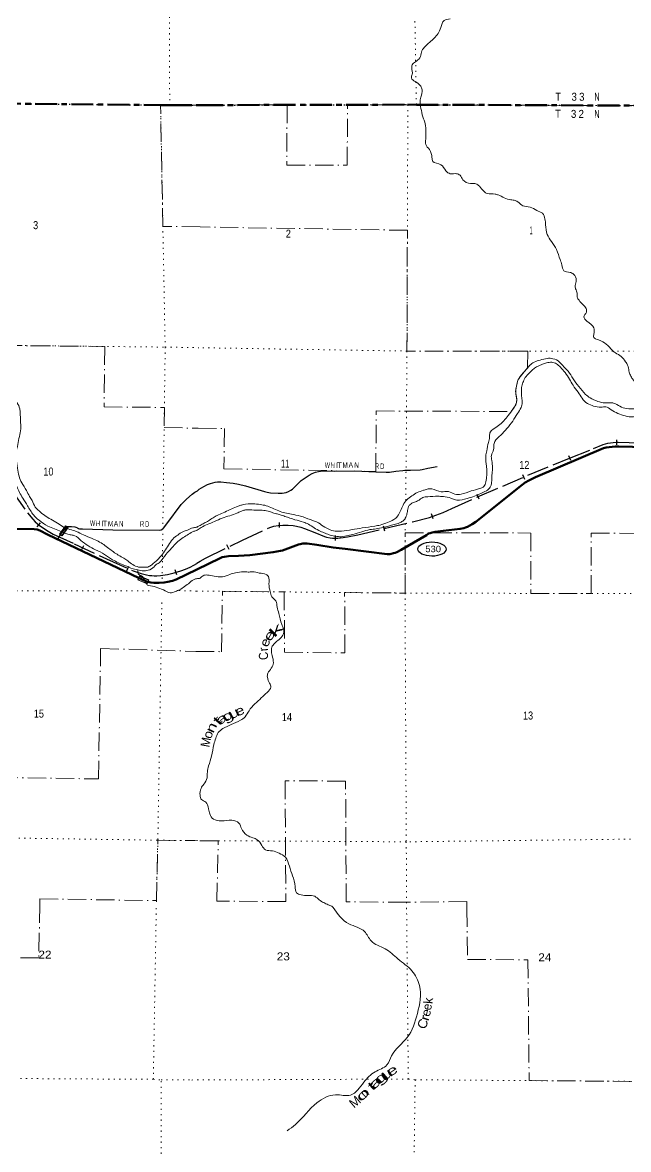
# Model space of a CAD drawing. Header units: feet. Extents: x -1048576 to 137166, y -268550 to 2097152.
# Drawn here: x -218633 to -205389, y 271184 to 295823 of the extents above; entities that cross this region are included whole.
import ezdxf
from ezdxf.enums import TextEntityAlignment as Align

# ---------------------------------------------------------------- set-up
doc = ezdxf.new("R2010")
doc.units = ezdxf.units.FT
doc.header["$LTSCALE"] = 80
for name, pattern in [('DOT_DASHED', [7.7, 5, -1.2, 0.3, -1.2]), ('DOTTED', [1.5, 0.3, -1.2]), ('LONG_DASH_SHORT_DASH', [9.9, 6, -1.2, 1.5, -1.2]), ('LONG_DASHED', [7.5, 6, -1.5])]:
    doc.linetypes.add(name, pattern=pattern)
for name, color, linetype, lineweight in [('11', 7, 'LONG_DASH_SHORT_DASH', 60), ('17', 7, 'Continuous', 25), ('23', 7, 'Continuous', 70), ('29', 7, 'Continuous', 25), ('31', 7, 'Continuous', 13), ('39', 7, 'Continuous', 13), ('44', 7, 'DOT_DASHED', 13), ('59', 7, 'Continuous', 13), ('6', 7, 'DOTTED', 25), ('63', 7, 'Continuous', 25), ('7', 7, 'DOTTED', 13)]:
    doc.layers.add(name, color=color, linetype=linetype, lineweight=lineweight)
doc.layers.add('30', color=7, linetype='Continuous')
doc.layers.add('41', color=7, linetype='Continuous')

msp = doc.modelspace()

# ---------------------------------------------------------------- linework, layer by layer
at = {"layer": '11'}
for points in [[(-245401.9, 294392.92), (-242387.81, 294348.7), (-242220.01, 294365.83), (-236889.68, 294308.4), (-236702.27, 294294.86), (-231634.59, 294220.03), (-231388.38, 294221.57), (-226437.41, 294165.05), (-226060.41, 294146), (-220968.49, 294072.75), (-220734.49, 294068.45), (-215615.9, 294018.95), (-215416.16, 294017.31), (-214728.24, 294018.25)], [(-214728.24, 294018.25), (-210210.8, 294028.61), (-210025.17, 294026.93), (-204867.38, 294007.08), (-204592.78, 294013.73), (-199779.82, 294006.8), (-199319.43, 294019.86), (-195737.51, 293996.31), (-194488.76, 293990.36), (-194016.31, 294001.16), (-189219.77, 293980.41), (-188795.9, 293984.1), (-184051.56, 293982.53)]]:
    msp.add_lwpolyline(points, dxfattribs=at)
at = {"layer": '17'}
msp.add_ellipse((-209683.83, 284311.29), major_axis=(309.24, -1), ratio=0.500121, dxfattribs=at)
at = {"layer": '23'}
for points in [[(-214825.99, 283865.75), (-214317.06, 284113.61), (-214267.61, 284134.53), (-214219.55, 284144.99), (-214129.04, 284154.78), (-213915.01, 284163.44), (-213666.63, 284177.93), (-213153.44, 284245.2), (-212997.05, 284272.54), (-212951.32, 284282.23), (-212892.56, 284301.82), (-212599.18, 284409.2), (-212562.38, 284421.01), (-212508.04, 284429.37), (-212464.16, 284433.55), (-212411.3, 284430.16), (-212197.56, 284400.42), (-211840.68, 284345.45), (-211584.54, 284317.45), (-210664.94, 284202.09), (-210608.45, 284199.35), (-210572.93, 284203.54), (-210522.78, 284218.17), (-210488.82, 284227.42), (-210448.46, 284240.88), (-210357.46, 284292.98), (-209806.06, 284618.68), (-209757.93, 284648.92), (-209724.49, 284661.47), (-209676.43, 284674.02), (-209613.81, 284686.1), (-209436.03, 284707.13), (-209068.34, 284751.12), (-208989.94, 284767.07), (-208950.24, 284779.61), (-208910.53, 284798.43), (-208808.14, 284854.89), (-208726.07, 284908.47), (-207714.98, 285716.13), (-207643.1, 285767.63), (-207568.95, 285812.15), (-207419.08, 285881.88), (-205932.88, 286516.55), (-205874.12, 286534), (-205807.54, 286541.97), (-205678.28, 286553.22), (-205598.27, 286554.91), (-198788.31, 286387.37)], [(-220453.87, 284785.75), (-218381.91, 284747.13), (-218316.93, 284738.68), (-218256.93, 284716.45), (-218089.77, 284629.08), (-216085.64, 283671.54), (-215900.28, 283598.26), (-215865.88, 283588.26), (-215830.78, 283580.15), (-215761.62, 283572.99), (-215650.19, 283573.26), (-215537.45, 283577.77), (-215456.43, 283592.87), (-215353.82, 283615.95), (-215272.63, 283646.85), (-214825.99, 283865.75)]]:
    msp.add_lwpolyline(points, dxfattribs=at)
at = {"layer": '29'}
for points in [[(-214809.4, 285588.04), (-214769.13, 285617.81), (-214673.06, 285677.26), (-214593.18, 285720.28), (-214524.66, 285745.7), (-214421.1, 285770.55), (-214368.9, 285778.29), (-214300.12, 285778.62), (-214175.55, 285768.62), (-214030.12, 285750.21), (-213910.66, 285728.01), (-213760.58, 285691.5), (-213346.71, 285569.94), (-213286.14, 285554), (-213212.67, 285540.46), (-213046.5, 285537.02), (-212961.31, 285536.59), (-212872.75, 285548.49), (-212820.17, 285569.46), (-212771.08, 285597.45), (-212735.1, 285623.6), (-212582.35, 285772.48), (-212541.73, 285810.14), (-212477.94, 285857.55), (-212368.4, 285924.68), (-212305.86, 285961.96), (-212232.12, 285993.31), (-212160.85, 286010.3), (-212068.24, 286019.07), (-211809.99, 286013.08), (-211369.9, 286020.44), (-210910.1, 285997.2), (-210682.12, 285991.67), (-210614.06, 285994.84), (-210473.88, 286014.73), (-210324.25, 286032.63), (-210277.63, 286037.37), (-210150.6, 286038.04), (-209942.61, 286044.94), (-209900.6, 286050.91), (-209774.54, 286080.75), (-209572.14, 286118.05)], [(-217868.45, 284523.34), (-217778.05, 284656.86), (-217715.1, 284741.96), (-217675.43, 284789.33), (-217660.65, 284801.8), (-217638.68, 284804.46), (-217560.06, 284802.23), (-217493.66, 284796.31), (-217466.06, 284790.16), (-217433.75, 284774.41), (-217407.85, 284761.87), (-217385.83, 284756.89), (-217362.95, 284753.54), (-217325.36, 284755.18), (-216658.16, 284734.27), (-215635.49, 284727.55), (-215601.38, 284735.16), (-215566.45, 284755.12), (-215551.64, 284767.61), (-215478.33, 284862.53), (-215165.81, 285282.06), (-215049.12, 285403.85), (-214923.19, 285513.62), (-214864.48, 285555.22), (-214809.4, 285588.04)]]:
    msp.add_lwpolyline(points, dxfattribs=at)
at = {"layer": '31'}
for p, q in [((-217824.7, 284637.01), (-217692.42, 284821.79)), ((-217692.42, 284821.79), (-217636.98, 284782.11))]:
    msp.add_line(p, q, dxfattribs=at)
msp.add_lwpolyline([(-217636.98, 284782.11), (-217769.26, 284597.33), (-217824.7, 284637.01)], dxfattribs=at)
msp.add_lwpolyline([(-217813.53, 284638.85), (-217690.57, 284810.63), (-217648.14, 284780.26), (-217771.1, 284608.48)], close=True, dxfattribs=at)
at = {"layer": '39'}
for points in [[(-139726.18, 284721.75), (-139786.61, 284683.23), (-139865.18, 284636.58), (-139935.68, 284589.96), (-139981.99, 284555.51), (-140024.23, 284506.92), (-140030.24, 284490.75), (-140030.24, 284490.75), (-140086.75, 284492.64)], [(-217144.33, 303604.05), (-217061.25, 303622.73), (-216960.21, 303630.98), (-216865.88, 303602.98), (-216778.09, 303548.84), (-216722.69, 303489.23), (-216659.36, 303421.39), (-216585.88, 303357.4), (-216522.26, 303305.72), (-216476.83, 303252.35), (-216449.63, 303195.28), (-216432.7, 303128.29), (-216440.36, 303041.55), (-216451.93, 302960.94), (-216471.91, 302862.3), (-216519.72, 302786.4), (-216573.4, 302720.71), (-216667.65, 302643.64), (-216782.92, 302520.48), (-216891.48, 302433.57), (-216987.63, 302362.6), (-217056.17, 302256.77), (-217129.19, 302126.78), (-217229.53, 302047.8), (-217329.72, 301976.9), (-217427.74, 301914.04), (-217523.66, 301855.19), (-217613.2, 301814.4), (-217769.87, 301744.54), (-217845.52, 301691.37), (-217927.73, 301610.04), (-217971.55, 301532.04), (-218013.05, 301470.17), (-218074.76, 301406.64), (-218149.02, 301319.1), (-218204.45, 301267.59), (-218232.39, 301175.16), (-218270.75, 301064.73), (-218331.48, 300944.62), (-218377.35, 300864.64), (-218427.89, 300750.4), (-218440.25, 300627.37), (-218438.3, 300514.19), (-218424.58, 300382.6), (-218391.74, 300303.2), (-218396.33, 300163.87), (-218400.95, 300022.52), (-218439.16, 299920.17), (-218485.18, 299832.11), (-218597.65, 299751.34), (-218710.24, 299664.5), (-218816.59, 299587.65), (-218921.67, 299470.37), (-218965.56, 299388.33), (-218996.37, 299249.48), (-219024.19, 299054), (-219060.15, 298854.63), (-219080.61, 298729.74), (-219120.42, 298540.54), (-219160.24, 298460.45), (-219232.82, 298354.69), (-219337.79, 298243.47), (-219416.49, 298133.79), (-219491.49, 298005.85), (-219535.61, 297911.7), (-219608.89, 297767.56), (-219692.15, 297629.68), (-219761.96, 297455.17), (-219839.99, 297272.74), (-219895.97, 297081.82), (-219943.67, 296902.87), (-219987.22, 296729.9), (-220069.8, 296519.26), (-220135.01, 296374.98), (-220207.85, 296255.09), (-220290.51, 296040.41), (-220307.95, 295860.9), (-220297.21, 295676.84), (-220222.6, 295455.23), (-220197.71, 295272.93), (-220108.08, 295099.54), (-220008.44, 294921.93), (-219914.07, 294786.84), (-219813.43, 294663.76), (-219670.53, 294533.85), (-219593.35, 294451.61), (-219550.9, 294345.76), (-219518.7, 294232.02), (-219514.66, 294122.84), (-219554.36, 294048.81), (-219571.77, 293980.43)], [(-209285.05, 295901.51), (-209416.91, 295867.76), (-209492.63, 295715.7), (-209551.84, 295581.49), (-209731.22, 295393.1), (-209854.66, 295276.34), (-209913.14, 295178.49), (-209950.04, 295049.91), (-210044.55, 294966.92), (-210118.55, 294899.69), (-210126.03, 294829.12), (-210114.72, 294689.47), (-210134.47, 294611.06), (-210051.29, 294532.61), (-209930.24, 294431.19), (-209901.53, 294353.84), (-209926.98, 294192.69), (-209943.62, 294067.74), (-209914.65, 293903.49), (-209867.97, 293716.66), (-209846.84, 293663.7), (-209818.47, 293469.16), (-209820.41, 293273.19), (-209820.68, 293160.04), (-209740.25, 293045.28), (-209683.24, 292870.37), (-209664.74, 292787.15), (-209490.62, 292714.99), (-209378.37, 292577.37), (-209282.68, 292518.88), (-209145.46, 292518.17), (-209069.46, 292484.33), (-209006.86, 292386.09), (-208838.96, 292305.96), (-208722.04, 292299.59), (-208648.42, 292247.61), (-208545.89, 292128.37), (-208478.16, 292084.59), (-208302.82, 292073.01), (-208236.62, 292053.51), (-208102.64, 291992.24), (-207958.26, 291946.93), (-207867.72, 291933.01), (-207795.88, 291893.18), (-207696.52, 291816.44), (-207539.66, 291789.07), (-207393.87, 291713.42), (-207267.97, 291652.32), (-207213.97, 291527.98), (-207200.4, 291400.41), (-207166.27, 291191.61), (-207070.56, 291034.11), (-206963.12, 290858.19), (-206882.71, 290642.4), (-206842.75, 290522.39), (-206800.9, 290396.27), (-206666.4, 290361.27), (-206590.51, 290321.36), (-206528.65, 290186.77), (-206555.18, 290072.12), (-206544.55, 289999.16), (-206510.11, 289905.53), (-206509.81, 289820.65), (-206468.83, 289751.14), (-206385.98, 289656.54), (-206313.09, 289568.2), (-206308.63, 289489.3), (-206363.12, 289389.35), (-206296.49, 289291.04), (-206144.01, 289146.55), (-206144.68, 289013.2), (-206146.15, 288940.49), (-206044.37, 288883.91), (-205874.7, 288791.62), (-205736.22, 288653.48), (-205674.7, 288601.74), (-205545.17, 288520.35), (-205452.6, 288407.37), (-205407.71, 288331.71), (-205377.96, 288205.84), (-205347.56, 288112.29), (-205298.76, 288030.49), (-205202.11, 287919.45), (-205106.75, 287844.81), (-204989.04, 287777.8), (-204880.68, 287747.35), (-204766.41, 287809.74), (-204703.42, 287830.71), (-204656.7, 287845.95), (-204613.98, 287837.69)], [(-206150.29, 287435.19), (-205989.28, 287413.79), (-205884.13, 287423.82), (-205764.36, 287358.8), (-205618.69, 287277.09), (-205458.33, 287223.38), (-205281.14, 287203.69), (-205141.05, 287245.35), (-205024.64, 287313.76), (-204881.59, 287401.84), (-204781.28, 287472.59), (-204703.08, 287547.81), (-204635.2, 287611.12), (-204601.26, 287693.29), (-204558.83, 287795.5), (-204527.68, 287839.34), (-204332.73, 287999.13), (-204216.2, 288073.59), (-204052.62, 288179.45), (-203904.77, 288305.83), (-203816.11, 288399.03), (-203760.22, 288468.64), (-203687.37, 288578.33), (-203647.7, 288644.22), (-203577.52, 288721.63), (-203485.07, 288802.64), (-203396.74, 288879.68), (-203309.43, 288906.23), (-203186.01, 288921.96), (-203103.75, 288898.1), (-203056.35, 288846.64), (-203037.73, 288769.48), (-203004.64, 288609.19), (-202954.56, 288490.99), (-202811.51, 288379.03), (-202629.7, 288288.52), (-202505.32, 288251.69), (-202294.28, 288209.1), (-202097.97, 288136.49), (-201946.25, 288054.66), (-201761.21, 287923.68), (-201635.8, 287838.33), (-201458.99, 287699.43), (-201241.33, 287484.95), (-201062.83, 287329.84), (-200913.5, 287229.88), (-200806.62, 287225.73), (-200694.98, 287257.86), (-200619, 287323.03), (-200514.32, 287409.85), (-200378.35, 287447.56), (-200208.53, 287462.36), (-199950.4, 287453.18), (-199818.24, 287402.05), (-199730.46, 287351.81), (-199661.37, 287275.67), (-199580.61, 287177.07), (-199497.56, 287092.57), (-199337.1, 286943.89), (-198922.15, 286705.27), (-198630.44, 286560.04), (-198471.73, 286524.54), (-198336.9, 286505.69), (-198149.54, 286489.84), (-198039.59, 286538.17), (-197934.88, 286627.01), (-197866.43, 286718.6), (-197820.42, 286798.51), (-197777.96, 286902.74), (-197774.15, 286991.57), (-197798.29, 287095.1), (-197810.37, 287396.42), (-197831.97, 287526.17), (-197833.22, 287564.59), (-197825.78, 287633.15), (-197743.93, 287789.13), (-197653.13, 287888.35), (-197561.43, 288032.01), (-197506.66, 288146.1), (-197414.62, 288206.91), (-197254.42, 288345.16), (-197154.9, 288476.54), (-197039.12, 288613.66), (-196889.3, 288737.98), (-196684.47, 288887.47), (-196573.67, 288978.22), (-196483.85, 289028.97), (-196394.23, 289069.61), (-196240.51, 289086.76), (-195787.99, 289110.08), (-195509.32, 289118.68)], [(-214817.67, 284726.73), (-214730.21, 284781.15), (-214597.7, 284847.22), (-214436.91, 284914.74), (-214267.93, 284988.16), (-214103.39, 285041.46), (-213948.89, 285096.98), (-213861.34, 285135.65), (-213796.29, 285158.61), (-213757.76, 285167.94), (-213664.93, 285168.11), (-213497.58, 285160.74), (-213360.44, 285155.99), (-213235.82, 285131.28), (-213141.62, 285099.1), (-213085.42, 285083.83), (-213005.14, 285062.03), (-212898.92, 285025.56), (-212680.42, 284952.51), (-212493.75, 284902.32), (-212383.74, 284853.65), (-212260.18, 284776.43), (-212124.47, 284700.98), (-212016.36, 284658.41), (-211906.26, 284613.79), (-211783.62, 284591.14), (-211707.12, 284581.53), (-211553.36, 284600.7), (-211415.5, 284632.31), (-211216.62, 284686.94), (-211040.06, 284735.97), (-210904.5, 284753.47), (-210752.51, 284784.8), (-210509.09, 284846.63), (-210395.35, 284882.76), (-210321.87, 284923.73), (-210268.16, 284985.3), (-210229.9, 285081.53), (-210211.76, 285180.18), (-210194.4, 285240.46), (-210157.11, 285288.21), (-210089.64, 285331.32), (-209998.17, 285363.85), (-209932.73, 285407), (-209883.66, 285438.35), (-209776.34, 285456.42), (-209554.15, 285466.14), (-209435.26, 285457.71), (-209272.43, 285426.18), (-209196.42, 285392.34), (-209142.16, 285381.16), (-208913.36, 285419.03), (-208750.96, 285466.32), (-208618.53, 285528.34), (-208494.25, 285586.48), (-208453.34, 285613.96), (-208403.54, 285681.67), (-208378.86, 285804.44), (-208369.59, 285963.89), (-208358.87, 286095.01), (-208378.04, 286244.92), (-208383.79, 286360.22), (-208338.86, 286486.62), (-208331.02, 286575.38), (-208311.11, 286661.87), (-208181.08, 286804.77), (-208047.03, 286947.58), (-207918.62, 287110.72), (-207814.41, 287274.34), (-207737.08, 287406.16), (-207710.63, 287516.77), (-207722.63, 287622.08), (-207728.09, 287751.51), (-207719.6, 287872.59), (-207685.24, 287974.95), (-207626.48, 288086.94), (-207535.76, 288182.13), (-207459.65, 288253.35), (-207373.87, 288304.18), (-207269.97, 288352.63), (-207180.56, 288383.18), (-207067.31, 288395.07), (-206961.04, 288360.62), (-206875.73, 288288.2), (-206775.17, 288171.02), (-206675.18, 288025.56), (-206599.16, 287892.71), (-206489.25, 287738.97), (-206401.08, 287607.89), (-206284.31, 287494.43), (-206150.29, 287435.19)], [(-214816.94, 284793.66), (-214753.48, 284828.09), (-214663.7, 284876.82), (-214569.8, 284929.51), (-214467.55, 284996.18), (-214377.73, 285046.92), (-214251.52, 285100.99), (-214096.66, 285174.69), (-213956.25, 285232.51), (-213880.96, 285263.35), (-213807.93, 285282.1), (-213599.66, 285302.2), (-213436.55, 285284.81), (-213307.89, 285260.02), (-213171.74, 285206.79), (-213033.73, 285145.44), (-212897.37, 285102.31), (-212756.69, 285073.25), (-212557.76, 285030.89), (-212339.3, 284955.82), (-212165.23, 284881.63), (-212027.83, 284789.98), (-211907.93, 284731.02), (-211763.26, 284699.85), (-211664.25, 284705.96), (-211431.57, 284735.68), (-211206.8, 284773.64), (-210935.59, 284812.69), (-210818.06, 284836.62), (-210653.44, 284893.96), (-210521.01, 284955.98), (-210434.74, 285031.05), (-210373.87, 285147.04), (-210314.82, 285273.16), (-210233.79, 285388.75), (-210127.14, 285473.51), (-210006.61, 285545.88), (-209872.41, 285595.74), (-209791.19, 285620.39), (-209690.16, 285626.46), (-209479.49, 285565.69), (-209324.08, 285566.64), (-209181.92, 285511.27), (-209048.74, 285510.64), (-208825.33, 285580.95), (-208642.63, 285633.89), (-208548.94, 285676.48), (-208508.5, 285780.75), (-208485.47, 285921.74), (-208500.47, 286178.66), (-208507.21, 286344.49), (-208486.69, 286461.28), (-208450.83, 286638.38), (-208424.22, 286757.07), (-208416.25, 286851.88), (-208352.16, 286927.39), (-208227.4, 287009.77), (-208015.02, 287233.88), (-207905.04, 287383.24), (-207846.4, 287489.17), (-207832.1, 287598), (-207855.06, 287760.11), (-207838.66, 287872.94), (-207805.91, 287995.54), (-207759.9, 288075.45), (-207615.19, 288246.35), (-207549.05, 288323.84), (-207448.65, 288398.62), (-207316.59, 288442.47), (-207166.5, 288479.89), (-207039.49, 288473.32), (-206895.68, 288399.74), (-206802.94, 288294.84), (-206705.97, 288199.95), (-206598.41, 288030.1), (-206474.58, 287865.98), (-206326.71, 287693.3), (-206229.33, 287618.62), (-206057.35, 287540.43), (-205898.64, 287504.94), (-205761.3, 287510.29), (-205641, 287471.52), (-205507.19, 287402.17), (-205336.17, 287376.54), (-205160.43, 287385.17), (-205005.56, 287458.87), (-204823.83, 287564.36), (-204761.88, 287633.85), (-204668.09, 287781.51), (-204519.83, 287928.09), (-204347.12, 288086.3)], [(-226818.04, 282604.57), (-226548.14, 282468.28), (-226364.15, 282378.02), (-226217.6, 282336.94), (-226032.72, 282295.16), (-225793.41, 282250.36), (-225602.11, 282228.66), (-225350.32, 282203.84), (-225136.42, 282203.95), (-224942.58, 282210.5), (-224808.84, 282240.37), (-224686.8, 282292.68), (-224528.34, 282350.39), (-224380.56, 282485.07), (-224246.87, 282622.03), (-224149.27, 282771.78), (-224039.64, 282917.27), (-223929.93, 283066.79), (-223824.7, 283192.15), (-223682.31, 283363.3), (-223554.6, 283504.42), (-223455.42, 283629.89), (-223298.24, 283837.14), (-223257.71, 283955.6), (-223208.67, 284098.16), (-223149.06, 284266.79), (-223094.2, 284506.22), (-223067.16, 284659.29), (-223031.24, 284856.64), (-223003.38, 285054.14), (-223012.84, 285197.77), (-223086.74, 285348.64), (-223149.32, 285456.88), (-223202.03, 285552.81), (-223285.01, 285649.3), (-223461.18, 285725.27), (-223628.73, 285831.39), (-223687.17, 285945.61), (-223669.99, 286110.98), (-223579, 286230.54), (-223455.95, 286337.39), (-223124.23, 286488.9), (-222913.14, 286555.75), (-222614.32, 286564.41), (-222428.85, 286554.94), (-222247.03, 286565.75), (-222064.36, 286623.01), (-221894.7, 286741.13), (-221661.53, 286910.61), (-221490.7, 286982.23), (-221295.78, 287047.35), (-221056.7, 287099.54), (-220924.61, 287149.65), (-220828.72, 287206.48), (-220568.28, 287322.94), (-220385.79, 287370.1), (-220140.74, 287418.13), (-220033.6, 287428.29), (-219906.48, 287427.98), (-219718.46, 287446.75), (-219568.55, 287478.35), (-219400.67, 287499.51), (-219255.58, 287488.77), (-219096.37, 287477.76), (-219021.62, 287482.45), (-218942.16, 287523.43), (-218852.73, 287558.15), (-218814.41, 287557.45), (-218754.67, 287513.92), (-218694.63, 287377.45), (-218679.15, 287122.58), (-218672.49, 286936.57), (-218701.73, 286773.44), (-218737.32, 286594.27), (-218768.58, 286431.18), (-218769.32, 286281.68), (-218742.82, 286077.12), (-218709.71, 285902.75), (-218651.76, 285762.27), (-218547.9, 285594.68), (-218479.68, 285464.11), (-218422.82, 285374.17), (-218354.9, 285227.44), (-218271.66, 285145.09), (-218144.42, 285041.73), (-218016.7, 284964.63), (-217868.98, 284877.06), (-217734.91, 284791.01), (-217458.65, 284695.76), (-217298.61, 284620.08), (-217114.36, 284543.96)], [(-219128.23, 287391.47), (-219005.1, 287393.25), (-218930.98, 287363.6), (-218860.22, 287261.28), (-218838.39, 287022.45), (-218840.32, 286808.32), (-218848.69, 286683.2), (-218884.46, 286493.92), (-218873.99, 286295.72), (-218855.71, 286083.23), (-218835.08, 285888.88), (-218760.28, 285677.38), (-218629.7, 285426.46), (-218523.83, 285258.83), (-218394.34, 285058.44), (-218269.37, 284940.98), (-218082.02, 284814.29), (-217787.61, 284693.72), (-217663.43, 284642.94), (-217569.03, 284618.99), (-217490.66, 284601.38), (-217357.29, 284501.95), (-217036.2, 284296.03), (-216840.3, 284195.45), (-216664.86, 284079.08), (-216402.8, 283955.06), (-216216.54, 283878.9), (-216081.9, 283848.14), (-215948.95, 283835.6), (-215886.19, 283846.57), (-215755.6, 283924.99), (-215714.36, 283972.73), (-215665.5, 283996.08), (-215601.81, 284057.54), (-215461.32, 284234.79), (-215383.06, 284320.24), (-215238.92, 284477.21), (-215120.28, 284563.94), (-215003.95, 284634.54), (-214889.76, 284699.12), (-214841.04, 284714.39), (-214817.67, 284726.73)], [(-217114.36, 284543.96), (-216978.31, 284480.85), (-216747.06, 284327.09), (-216645.56, 284250.47), (-216539.91, 284179.83), (-216420.14, 284108.93), (-216334.41, 284052.81), (-216098.75, 283919.17), (-215983.81, 283915.04), (-215870.58, 283927.1), (-215833.86, 283948.65), (-215770.36, 284000.02), (-215692.44, 284067.29), (-215622.4, 284144.8), (-215529.42, 284262.31), (-215444.22, 284396.12), (-215348.93, 284529.74), (-215242.36, 284618.71), (-215126.04, 284689.32), (-215028.46, 284727.93), (-214912.59, 284774.3), (-214835.63, 284789.05), (-214816.94, 284793.66)], [(-214827.92, 283662.86), (-214870.68, 283654.16), (-214977.03, 283577.32), (-215091.6, 283492.54), (-215203.89, 283421.86), (-215285.29, 283384.96), (-215404.9, 283354.83), (-215513.05, 283399.25), (-215673.24, 283466.84), (-215837.95, 283508.26), (-215900.18, 283525.56), (-215940.9, 283569.39), (-215974.61, 283647.31), (-215996.09, 283686.94), (-216031.56, 283725.22), (-216105.54, 283769.77), (-216108.87, 283808.22), (-216110.11, 283850.68), (-216110.07, 283853.03)], [(-214827.92, 283662.86), (-214750.44, 283678.28), (-214686.89, 283727.53), (-214587.68, 283743.74), (-214444.9, 283718.67), (-214265.57, 283705), (-214101.03, 283758.3), (-213975.3, 283788.13), (-213801.17, 283816.99), (-213702.44, 283808.96), (-213607.51, 283813.13), (-213458.68, 283787.94), (-213310.06, 283752.65), (-213260.44, 283711.25), (-213247.52, 283551.36), (-213220.69, 283381.09), (-213184.6, 283269.24), (-213097.67, 283176.58), (-213068.09, 283042.63), (-213028.5, 282904.43), (-212968.79, 282662.79), (-212928.43, 282562.97), (-212941.21, 282429.86), (-213025.83, 282336.58), (-213120.38, 282251.57), (-213184.7, 282163.94), (-213194, 282103.51), (-213176.23, 281983.94), (-213151.17, 281825.83), (-213195.97, 281705.48), (-213272.85, 281595.87), (-213280.7, 281507.12), (-213232.88, 281376.85), (-213204.33, 281291.41), (-213285.33, 281177.85), (-213414.94, 281055.15), (-213554.76, 280926.59), (-213682.93, 280775.57), (-213768.29, 280645.93), (-213870.78, 280567.14), (-214070.43, 280474.13), (-214253.86, 280384.83), (-214354.5, 280297.92), (-214411.49, 280173.78), (-214452.55, 280039.21), (-214500.05, 279785.56), (-214566.94, 279570.68), (-214593.88, 279435.83), (-214600.44, 279310.68), (-214671.88, 279170.66), (-214732.26, 279078.91), (-214753.47, 278927.78), (-214723.07, 278834.23), (-214627.3, 278779.78), (-214569.68, 278635.17), (-214539.72, 278519.4), (-214461.23, 278408.72), (-214286.47, 278368.87), (-214056.17, 278380.45), (-213902.02, 278318.78), (-213845.89, 278200.46), (-213727.71, 278056.66), (-213599.74, 277997.54), (-213501.67, 277957.19), (-213403.29, 277831.97), (-213322.5, 277735.39), (-213171.61, 277712.18), (-213021.3, 277660.69), (-212885.84, 277573.13), (-212800.99, 277377.46), (-212732.52, 277169.99), (-212674.8, 276930.4), (-212643.15, 276798.43), (-212545.29, 276747.98), (-212398.15, 276738.99), (-212245.16, 276719.78), (-212149.84, 276643.12), (-212048.18, 276580.47), (-211952.21, 276536.13), (-211876.25, 276500.26), (-211844.06, 276476.98)], [(-211844.06, 276476.98), (-211499.59, 276116.11), (-211156.34, 275948.89), (-211015.32, 275745.43), (-210710.48, 275572.56), (-210428.4, 275349.44), (-210120.52, 275087.68), (-209956.59, 274766.84), (-210001.77, 274157.37), (-210225.62, 273632.6), (-210565.16, 273230.22), (-210668.28, 273033.38), (-210928.34, 272880.61), (-211173.06, 272654.97), (-211462.81, 272373.25), (-211791.73, 272378.74), (-212197.33, 272205.29), (-212668.86, 271731.6), (-212848.06, 271590.1)]]:
    msp.add_spline(points, degree=3, dxfattribs=at)
at = {"layer": '44'}
msp.add_line((-207590.67, 288639.24), (-207593.54, 288271.78), dxfattribs=at)
for points in [[(-236702.27, 294294.86), (-229078.01, 294195.19), (-229061.23, 292874.91), (-227740.93, 292859.84), (-227724.15, 291539.57), (-225083.34, 291491.67), (-225049.58, 288835.05), (-222957.19, 288808.41), (-222955.01, 290128.48), (-222295.03, 290120.08), (-222297.21, 288800), (-220977.23, 288783.19), (-220975.05, 290103.23), (-219655.07, 290089.75), (-219657.25, 288769.71), (-216835.64, 288740.88), (-216852.67, 287420.99), (-215532.73, 287407.5), (-215538.42, 286965.99), (-214796.25, 286953.93)], [(-214753.89, 291353.82), (-215565.69, 291367.02), (-215615.9, 294018.95), (-214728.24, 294018.25)], [(-214728.23, 294018.72), (-212850.84, 294022.56), (-212855.72, 292702.54), (-211535.7, 292705.57), (-211530.82, 294025.58), (-204867.38, 294007.08), (-204592.78, 294013.73)], [(-207590.67, 288639.24), (-210230.74, 288639.92), (-210220.97, 291280.11), (-214753.89, 291353.82)], [(-207593.54, 288271.78), (-207696.67, 288146.79), (-207783.94, 288042), (-207806.38, 287994.6), (-207831.32, 287914.76), (-207853.76, 287785.03), (-207853.76, 287760.08), (-207848.77, 287700.21), (-207836.3, 287620.37), (-207831.32, 287560.49), (-207838.8, 287513.09), (-207853.76, 287468.18), (-207898.64, 287393.34), (-207949.89, 287319.33)], [(-214796.25, 286953.93), (-214218.59, 286944.54), (-214229.94, 286064.61), (-210911.32, 286010.64), (-210901, 287330.64), (-207949.89, 287319.33)], [(-214843.25, 282072.89), (-214286.38, 282067.49), (-214264.1, 283387.34), (-212913.09, 283374.25), (-212906.42, 282054.12), (-211586.34, 282041.33), (-211593.01, 283361.46), (-210272.93, 283348.67), (-210268.91, 284668.67), (-207522.8, 284662.37), (-207522.91, 283342.36), (-206202.91, 283339.34), (-206202.81, 284659.34), (-202242.81, 284641.42)], [(-229105.42, 276775.76), (-226384.2, 276754.52), (-226370.85, 278074.45), (-227690.84, 278084.76), (-227689.19, 279404.78), (-225049.21, 279384.65), (-225047.56, 280704.68), (-220959.18, 280674.27), (-220981.67, 279345.86), (-216973.74, 279284.76), (-216925.56, 282138.45), (-214843.25, 282072.89)], [(-208918.28, 276449.42), (-208919.05, 276606.37), (-210241.17, 276590.5), (-211559.03, 276597.78), (-211572.16, 279237.89), (-212892.21, 279245.19), (-212879.07, 276605.08), (-214386, 276613.41), (-214356.09, 277933.27), (-214883.08, 277936.18)], [(-218257.89, 276538.8), (-218255.93, 276664), (-215706.07, 276625.12), (-215676.17, 277944.82), (-214883.08, 277936.18)], [(-218257.89, 276538.8), (-218276.16, 275372.06), (-220916.45, 275387.36), (-220897.81, 276564.78)], [(-208918.28, 276449.42), (-208906.96, 275339.49), (-207586.8, 275329.86), (-207560.16, 272689.59), (-204893.66, 272670.13)]]:
    msp.add_lwpolyline(points, dxfattribs=at)
at = {"layer": '59'}
for points in [[(-216079.63, 283724.4), (-215870.19, 283636.22), (-215907.23, 283548.25), (-216116.68, 283636.43)], [(-216106.19, 283640.69), (-216075.36, 283713.92), (-215880.67, 283631.95), (-215911.5, 283558.72)]]:
    msp.add_lwpolyline(points, close=True, dxfattribs=at)
at = {"layer": '6'}
for points in [[(-245401.9, 294392.92), (-242387.81, 294348.7), (-242220.01, 294365.83), (-236889.68, 294308.4), (-236702.27, 294294.86), (-231634.59, 294220.03), (-231388.38, 294221.57), (-226437.41, 294165.05), (-226060.41, 294146), (-220968.49, 294072.75), (-220734.49, 294068.45), (-215615.9, 294018.95), (-215416.16, 294017.31), (-214728.24, 294018.25)], [(-214728.24, 294018.25), (-210210.8, 294028.61), (-210025.17, 294026.93), (-204867.38, 294007.08), (-204592.78, 294013.73), (-199779.82, 294006.8), (-199319.43, 294019.86), (-194488.76, 293990.36), (-194016.31, 294001.16), (-189219.77, 293980.41), (-188795.9, 293984.1), (-184051.56, 293982.53)]]:
    msp.add_lwpolyline(points, dxfattribs=at)
at = {"layer": '63'}
for p, q in [((-205642.62, 286590.85), (-205646.44, 286701.39)), ((-206650.99, 286250.26), (-206691.9, 286353.02)), ((-207655.22, 285835.8), (-207699.02, 285937.37)), ((-208654.13, 285405.02), (-208697.93, 285506.59)), ((-209656.23, 284974.87), (-209693.67, 285078.96)), ((-218314.01, 284799.47), (-218244.04, 284885.14)), ((-213019.17, 284783.44), (-213018.12, 284894.05)), ((-211791.86, 284495.2), (-211794.32, 284605.79)), ((-210715.67, 284705.96), (-210741.49, 284813.51)), ((-217341.57, 284290.38), (-217294.86, 284390.64)), ((-214117.27, 284304), (-214165.84, 284403.38)), ((-216351.46, 283837.93), (-216306.31, 283938.91)), ((-215261.8, 283749.97), (-215293.87, 283855.83))]:
    msp.add_line(p, q, dxfattribs=at)
at = {"layer": '63', "linetype": 'LONG_DASHED'}
for points in [[(-214826.15, 284002.78), (-214748.98, 284047.27), (-214637.32, 284109.36), (-213825.42, 284506.14), (-213267.14, 284765.83), (-213202.73, 284793.35), (-213141.3, 284812.24), (-213044.72, 284827.56), (-212947.08, 284834.61), (-212823.71, 284833.44), (-212718.87, 284826.01), (-212642.49, 284812.25), (-212550.81, 284788.74), (-212473.07, 284764.35), (-212244.6, 284676.9), (-212030.59, 284587.82), (-211986.82, 284574.32), (-211911.74, 284558.08), (-211860.12, 284551), (-211812.77, 284549.35), (-211738.42, 284551.01), (-211627.39, 284561.78), (-211532, 284576.43), (-211307.72, 284620.01), (-210701.47, 284765.52), (-210107.3, 284909.27), (-209734.27, 285004.83), (-209600.66, 285052.89), (-209438.22, 285113.98), (-209250.57, 285195.07), (-208686.41, 285450.56), (-207589.05, 285923.8), (-206679.38, 286297.72), (-206152.46, 286507.48), (-205938.68, 286596.21), (-205892.89, 286611.56), (-205842.74, 286623.55), (-205779.65, 286633.7), (-205719.91, 286640.95), (-205648.24, 286645.29), (-205611.33, 286646.56), (-205006.15, 286628.45)], [(-218857.69, 285576.49), (-218523.51, 285101.76), (-218411.6, 284967.28), (-218355.19, 284903.6), (-218268.95, 284833.17), (-218110.9, 284723.13), (-217964.37, 284640.03), (-217502.33, 284425.52), (-216798.1, 284097.41), (-216213.83, 283836.21), (-216126.58, 283804.07), (-216042.71, 283778.54), (-215924.11, 283749.35), (-215858.56, 283736.61), (-215809.51, 283731.15), (-215759.15, 283729.13), (-215694.75, 283727.51), (-215618.32, 283732.97), (-215465.1, 283754.86), (-215319.33, 283789.59), (-215174.98, 283833.32), (-215069.23, 283871.62), (-214972.69, 283916.28), (-214886.89, 283962.79), (-214826.89, 283998.3)]]:
    msp.add_lwpolyline(points, dxfattribs=at)
at = {"layer": '7'}
for p, q in [((-214830.54, 283392.83), (-215282.86, 283407.14)), ((-215774.66, 272717.53), (-215708.59, 276514.02)), ((-210238.35, 276461.82), (-210200.64, 272724.87)), ((-214933.48, 272702.84), (-210987.47, 272720.04))]:
    msp.add_line(p, q, dxfattribs=at)
for points in [[(-214923.81, 322483.24), (-214890.12, 320359.24), (-215033.54, 315207.53), (-215159.43, 310021.15), (-215309.55, 304614.98), (-215437.68, 299307.42), (-215416.16, 294017.31)], [(-210025.17, 294026.93), (-210113.18, 299266.22), (-209982.88, 304523.39), (-210134.68, 307201.76), (-209880.38, 310003.38), (-209829.38, 315130.79), (-209756.56, 320439.61), (-209708.25, 322433.52)], [(-215615.9, 294018.95), (-215515.71, 288727.4), (-215581.46, 283628.82)], [(-210210.8, 294028.61), (-210230.74, 288639.92), (-210256.3, 285371)], [(-242711.78, 288894.08), (-242312.86, 288891.93), (-236989.82, 288877.07), (-231763.84, 288851.87), (-226369.9, 288851.87), (-220977.23, 288783.19), (-215515.71, 288727.4), (-214779.31, 288713.89)], [(-197691.91, 288579.07), (-199832.16, 288612.7), (-204884.89, 288638.55), (-210230.74, 288639.92), (-214779.31, 288713.89)], [(-210267.94, 284985.71), (-210272.93, 283348.67), (-210245.44, 277910.54), (-210238.35, 276461.82)], [(-215866.14, 283401.69), (-220913, 283401.38), (-223618.17, 283449.01)], [(-214830.54, 283392.83), (-210272.93, 283348.67), (-204882.91, 283336.31), (-199783.82, 283307.52), (-194491.15, 283270.84), (-189123.5, 283149.81), (-184141.35, 283103.25)], [(-215588.46, 283139.98), (-215676.17, 277944.82), (-215708.59, 276514.02)], [(-245579.54, 278249.95), (-242333.28, 278262.37), (-237076.03, 278182.03), (-231735.77, 278116.34), (-226370.85, 278074.45), (-221003.88, 278034.53), (-220874.93, 278024.08), (-215676.17, 277944.82), (-214883.08, 277936.18)], [(-186545.02, 277818.5), (-189133.95, 277831.66), (-194409.58, 277912.46), (-199707.6, 277983.6), (-204863.95, 277975.14), (-210245.44, 277910.54), (-214883.08, 277936.18)], [(-245639.66, 272786.1), (-242316.38, 272810.9), (-236949.21, 272785.22), (-231774.97, 272829.97), (-226322.97, 272815.61), (-220958.23, 272747.56), (-215774.66, 272717.53), (-215605.34, 272705.86), (-214933.48, 272702.84)], [(-215527.27, 262034.8), (-215590.03, 267372.14), (-215605.34, 272705.86)], [(-210578.2, 272721.82), (-210199.48, 272723.47), (-210052.32, 272707.78), (-204892.06, 272670.12), (-202417.38, 272685.78)], [(-210052.32, 272707.78), (-210120.39, 267352.31), (-210230.27, 261960.15)]]:
    msp.add_lwpolyline(points, dxfattribs=at)

# ---------------------------------------------------------------- texts
at = {"layer": '17', "width": 1.1}
msp.add_text('530', height=140, dxfattribs=at).set_placement((-209657.79, 284242.98), align=Align.CENTER)
at = {"layer": '30'}
for s, rotation, width, p in [('W', 358.671, 0.6, (-211970.2, 286086.82)), ('H', 358.671, 0.6, (-211852.13, 286084.08)), ('T', 0.958, 0.85, (-211702.72, 286084.88)), ('M', 0.958, 0.7, (-211580.39, 286086.93)), ('A', 0.958, 0.75, (-211457.1, 286088.98)), ('N', 357.107, 0.7, (-211335.14, 286088.77)), ('R', 358.61, 0.65, (-210885.57, 286066.62)), ('D', 358.61, 0.65, (-210772.21, 286063.87)), ('W', 358.205, 0.6, (-217103.28, 284818.25)), ('H', 358.205, 0.6, (-216985.22, 284814.56)), ('T', 358.205, 0.85, (-216832.69, 284809.77)), ('M', 358.205, 0.7, (-216710.4, 284805.94)), ('A', 359.624, 0.75, (-216590.34, 284803.83)), ('N', 359.624, 0.65, (-216475.06, 284803.07)), ('R', 359.624, 0.65, (-216021.53, 284800.09)), ('D', 359.624, 0.65, (-215908.14, 284799.35))]:
    msp.add_text(s, height=120, rotation=rotation, dxfattribs=dict(at, width=width)).set_placement(p, align=Align.CENTER)
for rotation, p in [(0.958, (-211760.53, 286083.92)), (358.205, (-216891.35, 284811.61))]:
    msp.add_text('I', height=120, rotation=rotation, dxfattribs=at).set_placement(p, align=Align.CENTER)
at = {"layer": '41'}
for s, rotation, width, p in [('k', 44.637, 2.3, (-213025.46, 282469.06)), ('e', 59.706, 1.5, (-213156.86, 282369.6)), ('e', 70.102, 1.2, (-213240.6, 282236.19)), ('C', 98.805, 0.9, (-213266.94, 281988.01)), ('t', 47.91, 1.9, (-214302.53, 280500.29)), ('a', 35.707, 1.75, (-214227.81, 280519.56)), ('g', 29.649, 1.6, (-214104.45, 280578.53)), ('u', 27.042, 1.55, (-213969.31, 280634.38)), ('e', 24.537, 1.3, (-213845.27, 280688.6)), ('n', 64.805, 1.45, (-214416.94, 280367.39)), ('M', 79.506, 0.95, (-214530.58, 280070.79)), ('o', 74.312, 1.1, (-214485.56, 280228.33)), ('e', 75.603, 1.05, (-209716.61, 274149.68)), ('e', 80.532, 0.95, (-209692.92, 274285.52)), ('C', 70.021, 1.1, (-209792.62, 273896.08)), ('r', 72.362, 1.25, (-209745.49, 274033.07)), ('e', 33.814, 1.6, (-210505.44, 272827.4)), ('g', 42.442, 2.05, (-210739.35, 272680.51)), ('u', 35.028, 1.8, (-210626.37, 272744.31)), ('t', 42.912, 1.9, (-210933.63, 272499.8)), ('a', 42.912, 2.05, (-210850, 272577.57)), ('o', 44.764, 2.05, (-211130.97, 272315.11))]:
    msp.add_text(s, height=200, rotation=rotation, dxfattribs=dict(at, width=width)).set_placement(p, align=Align.CENTER)
for s, rotation, p in [('r', 95.087, (-213270.35, 282129.39)), ('k', 85.144, (-209662.7, 274427.65)), ('M', 40.793, (-211303.17, 272150.29)), ('n', 44.763, (-211087.28, 272349.71))]:
    msp.add_text(s, height=200, rotation=rotation, dxfattribs=at).set_placement(p, align=Align.CENTER)
at = {"layer": '6'}
for s, width, p in [('T', 0.85, (-206924.2, 294115)), ('3', 0.9, (-206575.65, 294113.66)), ('3', 0.9, (-206409.3, 294113.02)), ('N', 0.7, (-206076.57, 294111.74)), ('T', 0.85, (-206930.63, 293740.04)), ('3', 0.9, (-206587.49, 293738.7)), ('2', 0.9, (-206421.12, 293738.06)), ('N', 0.7, (-206077.39, 293736.73))]:
    msp.add_text(s, height=175, rotation=359.779, dxfattribs=dict(at, width=width)).set_placement(p, align=Align.CENTER)
at = {"layer": '7'}
for s, width, p in [('3', 0.85, (-218402.25, 291306.03)), ('2', 0.85, (-212878.77, 291119.03)), ('1', 0.4, (-207549.67, 291193.18)), ('10', 0.85, (-218177.94, 285918.97)), ('11', 0.65, (-212984.15, 286094.12)), ('12', 0.85, (-207775.42, 286063.8)), ('15', 0.85, (-218386.56, 280625.9)), ('14', 0.85, (-212964.99, 280551.13)), ('13', 0.85, (-207693.95, 280584.3)), ('22', 1.1, (-218286.5, 275356.15)), ('23', 1.1, (-213076.22, 275318.37)), ('24', 1.1, (-207359.45, 275298.44))]:
    msp.add_text(s, height=175, dxfattribs=dict(at, width=width)).set_placement(p)

doc.saveas('drawing.dxf')
